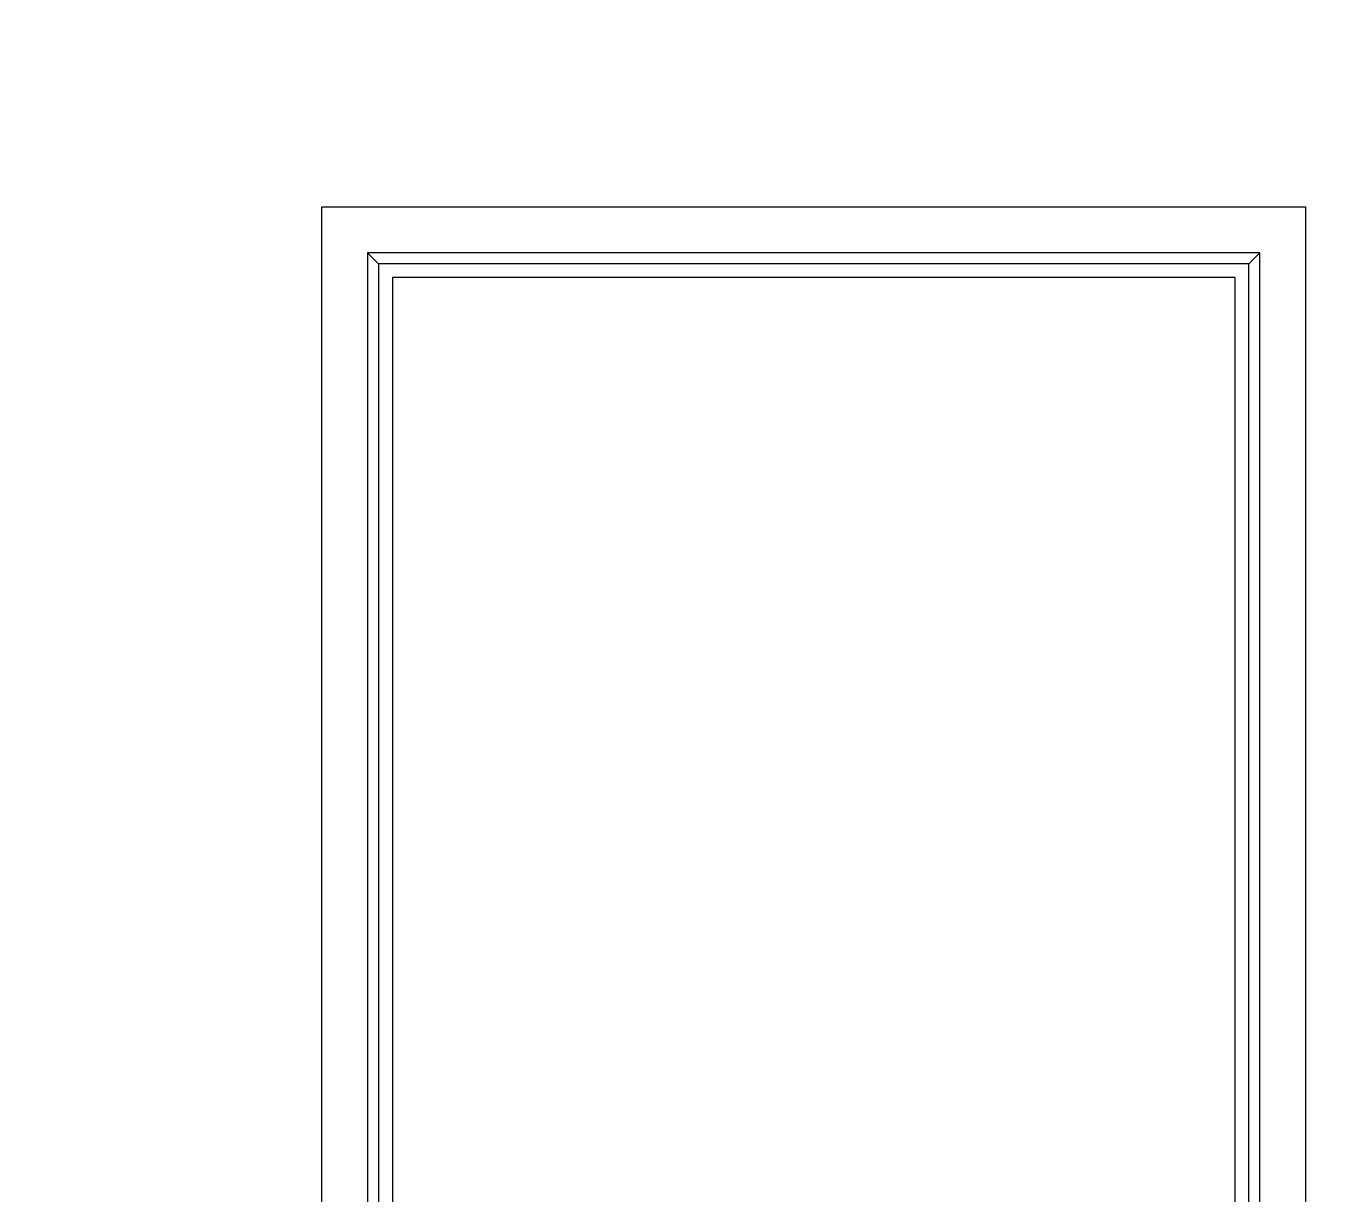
# Model space of a CAD drawing. Header units: millimetres. Extents: x -310 to 171125, y -3027 to 55843.
# Drawn here: x 129126 to 130565, y 13256 to 14530 of the extents above; entities that cross this region are included whole.
import ezdxf

# ---------------------------------------------------------------- set-up
doc = ezdxf.new("R2010")
doc.units = ezdxf.units.MM
doc.header["$MEASUREMENT"] = 0
doc.set_wipeout_variables(frame=1)
doc.linetypes.add('Wipeout_Contour', pattern=[1000, 0, -1000])
doc.layers.add('Dimensioning - General', color=7, linetype='Continuous')
doc.layers.add('Structural - Bearing', color=7, linetype='Continuous')
for name, color, linetype, lineweight, true_color in [('Dimensioning - General_Pen_No__61', 7, 'Continuous', 20, 0x6a6a6a), ('Dimensioning - General_Pen_No__88', 7, 'Continuous', 20, 0xfd4435), ('Structural - Bearing_Pen_No__82', 7, 'Continuous', 20, 0xaaaaaa)]:
    doc.layers.add(name, color=color, linetype=linetype, lineweight=lineweight, true_color=true_color)
doc.layers.get('0').off()
doc.styles.add('GENERATED_STYLE_6', font='calibril.ttf')
doc.dimstyles.new('GENERATED_STYLE__1', dxfattribs={"dimtxt": 195.999997, "dimasz": 106.4, "dimexe": 0.18, "dimexo": 0.0625, "dimgap": 0.09, "dimtad": 1, "dimdec": 0, "dimlfac": 0.1, "dimzin": 0, "dimdsep": 46, "dimtxsty": 'GENERATED_STYLE_6', "dimblk": 'ARROWHEAD_2', "dimblk1": 'ARROWHEAD_2', "dimblk2": 'ARROWHEAD_2', "dimcen": 0.09, "dimse1": 1, "dimse2": 1, "dimclrd": 256, "dimclre": 256, "dimclrt": 256, "dimadec": 0, "dimazin": 0, "dimtfac": 1, "dimtdec": 4, "dimtmove": 0, "dimatfit": 3, "dimfxl": 1, "dimtolj": 1, "dimtzin": 0, "dimarcsym": 0})

# ---------------------------------------------------------------- blocks, each defined once
blk = doc.blocks.new('*D81')
at = {"layer": 'Dimensioning - General_Pen_No__61', "color": 251, "linetype": 'Continuous', "lineweight": 20, "true_color": 0x6a6a6a, "transparency": 16777216}
for p, q in [((134582.9, 14836), (134722.9, 14755.2)), ((134757.9, 14795.6), (134547.9, 14795.6)), ((134652.9, 12095.6), (134652.9, 14795.6)), ((134582.9, 12136), (134722.9, 12055.2)), ((134757.9, 12095.6), (134547.9, 12095.6)), ((134652.9, 12027.1), (134652.9, 12095.6))]:
    blk.add_line(p, q, dxfattribs=at)
at = {"layer": 'Dimensioning - General_Pen_No__88', "color": 20, "lineweight": 20, "true_color": 0xfd4435, "transparency": 16777216, "char_height": 196, "attachment_point": 7, "rotation": 90, "style": 'GENERATED_STYLE_6'}
for s, insert in [('\\A1;{\\pql;\\fCalibri Light|b0|i0|c0|p34;20}', (134613.7, 14437.4)), ('\\A1;{\\pql;\\fCalibri Light|b0|i0|c0|p34;270}', (134613.7, 13207.3))]:
    blk.add_mtext(s, dxfattribs=dict(at, insert=insert))
blk = doc.blocks.new('ARROWHEAD_2')
at = {"color": 0, "linetype": 'Continuous', "lineweight": 0}
for p, q in [((-0.378, -0.655), (0.378, 0.655)), ((0, 0), (-1, 0))]:
    blk.add_line(p, q, dxfattribs=at)
blk = doc.blocks.new('*D124')
at = {"layer": 'Dimensioning - General_Pen_No__61', "color": 251, "linetype": 'Continuous', "lineweight": 20, "true_color": 0x6a6a6a, "transparency": 16777216}
for p, q in [((135132.9, 14836), (135272.9, 14755.2)), ((135307.9, 14795.6), (135097.9, 14795.6)), ((135202.9, 12095.6), (135202.9, 14795.6)), ((135132.9, 12136), (135272.9, 12055.2)), ((135307.9, 12095.6), (135097.9, 12095.6))]:
    blk.add_line(p, q, dxfattribs=at)
at = {"layer": 'Dimensioning - General_Pen_No__88', "color": 20, "lineweight": 20, "true_color": 0xfd4435, "transparency": 16777216, "char_height": 196, "attachment_point": 7, "rotation": 90, "style": 'GENERATED_STYLE_6'}
for s, insert in [('\\A1;{\\pql;\\fCalibri Light|b0|i0|c0|p34;20}', (135163.7, 14437.4)), ('\\A1;{\\pql;\\fCalibri Light|b0|i0|c0|p34;270}', (135163.7, 13207.3))]:
    blk.add_mtext(s, dxfattribs=dict(at, insert=insert))
blk = doc.blocks.new('*D154')
at = {"layer": 'Dimensioning - General_Pen_No__61', "color": 251, "linetype": 'Continuous', "lineweight": 20, "true_color": 0x6a6a6a, "transparency": 16777216}
for p, q in [((135682.9, 15036), (135822.9, 14955.2)), ((135857.9, 14995.6), (135647.9, 14995.6)), ((135752.9, 12095.6), (135752.9, 14995.6)), ((135682.9, 12136), (135822.9, 12055.2)), ((135857.9, 12095.6), (135647.9, 12095.6))]:
    blk.add_line(p, q, dxfattribs=at)
at = {"layer": 'Dimensioning - General_Pen_No__88', "color": 20, "lineweight": 20, "true_color": 0xfd4435, "transparency": 16777216, "insert": (135713.7, 13307.3), "char_height": 196, "attachment_point": 7, "rotation": 90, "style": 'GENERATED_STYLE_6'}
blk.add_mtext('\\A1;{\\pql;\\fCalibri Light|b0|i0|c0|p34;290}', dxfattribs=at)

msp = doc.modelspace()

# ---------------------------------------------------------------- wipeouts: each hides what was drawn before it
at = {"color": 254, "linetype": 'Wipeout_Contour', "lineweight": 0, "ltscale": 520731.87974}
msp.add_wipeout([(129510.2, 14270.6), (129498.2, 14282.6), (129498.2, 12195.6), (129510.2, 12195.6)], dxfattribs=at).dxf.layer = 'Structural - Bearing'
at = {"color": 254, "linetype": 'Wipeout_Contour', "lineweight": 0, "ltscale": 524559.965762}
msp.add_wipeout([(130460.2, 12195.6), (130472.2, 12195.6), (130472.2, 14282.6), (130460.2, 14270.6)], dxfattribs=at).dxf.layer = 'Structural - Bearing'

# ---------------------------------------------------------------- next in the draw order: wipeouts: each hides what was drawn before it
at = {"color": 254, "linetype": 'Wipeout_Contour', "lineweight": 0, "ltscale": 523067.543777}
msp.add_wipeout([(130472.2, 14282.6), (129498.2, 14282.6), (129510.2, 14270.6), (130460.2, 14270.6)], dxfattribs=at).dxf.layer = 'Structural - Bearing'
at = {"color": 254, "linetype": 'Wipeout_Contour', "lineweight": 0, "ltscale": 520781.000105}
msp.add_wipeout([(129510.2, 12195.6), (129525.2, 12195.6), (129525.2, 14255.6), (129510.2, 14255.6)], dxfattribs=at).dxf.layer = 'Structural - Bearing'
at = {"color": 254, "linetype": 'Wipeout_Contour', "lineweight": 0, "ltscale": 524501.677802}
msp.add_wipeout([(130445.2, 14255.6), (130445.2, 12195.6), (130460.2, 12195.6), (130460.2, 14255.6)], dxfattribs=at).dxf.layer = 'Structural - Bearing'

# ---------------------------------------------------------------- next in the draw order: wipeouts: each hides what was drawn before it
at = {"color": 254, "linetype": 'Wipeout_Contour', "lineweight": 0, "ltscale": 520615.33267}
msp.add_wipeout([(129448.2, 14332.6), (129448.2, 12195.6), (129498.2, 12195.6), (129498.2, 14282.6)], dxfattribs=at).dxf.layer = 'Structural - Bearing'
at = {"color": 254, "linetype": 'Wipeout_Contour', "lineweight": 0, "ltscale": 524690.080529}
msp.add_wipeout([(130522.2, 12195.6), (130522.2, 14332.6), (130472.2, 14282.6), (130472.2, 12195.6)], dxfattribs=at).dxf.layer = 'Structural - Bearing'
at = {"color": 254, "linetype": 'Wipeout_Contour', "lineweight": 0, "ltscale": 784590.729236}
msp.add_wipeout([(129510.2, 14270.6), (129510.2, 14255.6), (129525.2, 14255.6), (130445.2, 14255.6), (130460.2, 14255.6), (130460.2, 14270.6)], dxfattribs=at).dxf.layer = 'Structural - Bearing'

# ---------------------------------------------------------------- next in the draw order: linework, layer by layer
at = {"layer": 'Structural - Bearing_Pen_No__82', "color": 253, "linetype": 'Continuous', "lineweight": 20, "true_color": 0xaaaaaa}
for p, q in [((129510.2, 14270.6), (129510.2, 12195.6)), ((130460.2, 14270.6), (129510.2, 14270.6)), ((130460.2, 12195.6), (130460.2, 14270.6)), ((129525.2, 14255.6), (129525.2, 12195.6)), ((130445.2, 14255.6), (129525.2, 14255.6)), ((130445.2, 12195.6), (130445.2, 14255.6))]:
    msp.add_line(p, q, dxfattribs=at)

# ---------------------------------------------------------------- next in the draw order: wipeouts: each hides what was drawn before it
at = {"color": 254, "linetype": 'Wipeout_Contour', "lineweight": 0, "ltscale": 523081.110838}
msp.add_wipeout([(129448.2, 14332.6), (129498.2, 14282.6), (130472.2, 14282.6), (130522.2, 14332.6)], dxfattribs=at).dxf.layer = 'Structural - Bearing'

# ---------------------------------------------------------------- next in the draw order: linework, layer by layer
at = {"layer": 'Structural - Bearing_Pen_No__82', "color": 253, "linetype": 'Continuous', "lineweight": 20, "true_color": 0xaaaaaa}
for p, q in [((129448.2, 12195.6), (129448.2, 14332.6)), ((129448.2, 14332.6), (130522.2, 14332.6)), ((130522.2, 14332.6), (130522.2, 12195.6)), ((129498.2, 14282.6), (129498.2, 12195.6)), ((129498.2, 14282.6), (129510.2, 14270.6)), ((130472.2, 14282.6), (129498.2, 14282.6)), ((130460.2, 14270.6), (130472.2, 14282.6)), ((130472.2, 12195.6), (130472.2, 14282.6))]:
    msp.add_line(p, q, dxfattribs=at)

# ---------------------------------------------------------------- next in the draw order: dimensions: what is measured, and where the dimension line sits
at = {"layer": 'Dimensioning - General', "color": 251, "linetype": 'Continuous', "lineweight": 20, "true_color": 0x6a6a6a}
for base, p1, p2, picture, middle in [((135752.9, 14995.6), (109698.6, 12095.6), (109593.2, 14995.6), '*D154', (135615.7, 13531.4)), ((135202.9, 14795.6), (107244.1, 12095.6), (107149.2, 14795.6), '*D124', (135065.7, 13431.4)), ((134652.9, 14795.6), (107229, 12095.6), (107246.4, 14795.6), '*D81', (134515.7, 13431.4))]:
    dim = msp.add_linear_dim(base=base, p1=p1, p2=p2, angle=90, dimstyle='GENERATED_STYLE__1', dxfattribs=at)
    dim.commit()
    dim.dimension.update_dxf_attribs({"geometry": picture, "text_midpoint": middle, "dimtype": 160, "text_rotation": 90})

doc.saveas('drawing.dxf')
